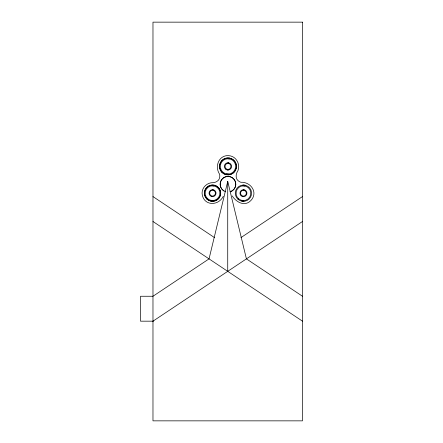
<?xml version="1.0" encoding="UTF-8"?>
<svg xmlns="http://www.w3.org/2000/svg" width="443" height="443" viewBox="0 0 443 443"><rect width="100%" height="100%" fill="white"/><g stroke="black" fill="none" stroke-linecap="round" stroke-linejoin="round"><path stroke-width="0.66" d="M302.486 296.256L246.419 258.878L227.73 181.375L209.041 258.878L152.973 296.256L140.514 296.256L140.514 321.175L153.311 321.175M223.266 196.354C218.089 206.643 202.844 205.796 202.069 193.165C202.008 187.289 207.374 182.35 213.199 182.677C214.517 182.566 215.802 182.128 216.915 181.409C219.495 180.041 220.221 176.884 219.59 174.215C213.93 165.787 219.75 153.3 230.775 155.98C237.559 157.736 240.981 166.529 237.011 172.366C236.451 173.551 236.163 174.858 236.18 176.164C235.953 179.077 238.207 181.425 240.837 182.272C250.683 181.685 258.507 192.489 250.843 200.568C244.519 207.047 236.208 202.047 232.187 195.944M240.953 237.603L302.486 196.581M152.973 321.175L302.486 221.5M227.519 158.749L229.518 158.893M227.763 162.775L228.71 162.841M227.259 169.962L228.206 170.029M226.451 173.911L228.45 174.055M242.947 185.063L245.068 185.213M242.991 185.839L244.913 185.977M212.092 185.8L214.013 185.938M243.224 189.715L244.137 189.776M212.324 189.676L213.238 189.737M242.736 196.626L243.65 196.692M211.837 196.587L212.751 196.653M241.961 200.43L243.883 200.563M241.806 201.194L243.932 201.344M211.062 200.391L212.983 200.524M152.973 196.581L214.506 237.603M152.973 221.5L302.486 321.175M227.73 181.375L227.73 271.337M224.069 191.022A7.824 7.824 0 0 1 222.452 178.712A7.824 7.824 0 0 1 234.762 180.334A7.824 7.824 0 0 1 230.011 191.802M225.747 191.753A7.83 7.83 0 0 1 221.539 179.769A7.83 7.83 0 0 1 234.242 179.553A7.83 7.83 0 0 1 230.443 191.675M302.486 22.15L152.973 22.15L152.973 420.85L302.486 420.85L302.486 22.15M229.679 158.101L227.469 157.946A8.472 8.472 0 0 0 226.29 174.703L228.494 174.858A8.472 8.472 0 0 0 229.679 158.101M228.588 163.439L227.802 163.384A3.029 3.029 0 0 0 227.381 169.364L228.167 169.425A3.029 3.029 0 0 0 228.588 163.439M214.168 185.174L212.042 185.024A8.157 8.157 0 0 0 210.907 201.155L213.033 201.305A8.157 8.157 0 0 0 214.168 185.174M244.021 190.346L243.262 190.296A2.913 2.913 0 0 0 242.853 196.055L243.611 196.111A2.913 2.913 0 0 0 244.021 190.346M213.122 190.307L212.363 190.257A2.913 2.913 0 0 0 211.953 196.016L212.712 196.072A2.913 2.913 0 0 0 213.122 190.307M238.029 199.306A8.157 8.157 0 0 0 251.43 194.831A8.157 8.157 0 0 0 240.854 185.467A8.157 8.157 0 0 0 238.029 199.306M206.781 198.918A8.14 8.14 0 0 0 220.398 195.269A8.14 8.14 0 0 0 210.431 185.301A8.14 8.14 0 0 0 206.781 198.918M222.004 172.382A8.456 8.456 0 0 0 236.152 168.589A8.456 8.456 0 0 0 225.792 158.234A8.456 8.456 0 0 0 222.004 172.382M238.544 198.724A7.376 7.376 0 0 0 250.666 194.676A7.376 7.376 0 0 0 241.103 186.204A7.376 7.376 0 0 0 238.544 198.724M241.119 195.817A3.494 3.494 0 0 0 246.862 193.901A3.494 3.494 0 0 0 242.332 189.886A3.494 3.494 0 0 0 241.119 195.817M207.645 198.685A7.376 7.376 0 0 0 219.767 194.638A7.376 7.376 0 0 0 210.203 186.165A7.376 7.376 0 0 0 207.645 198.685M210.22 195.778A3.494 3.494 0 0 0 215.962 193.862A3.494 3.494 0 0 0 211.433 189.848A3.494 3.494 0 0 0 210.22 195.778M222.901 172.139A7.664 7.664 0 0 0 235.493 167.936A7.664 7.664 0 0 0 225.553 159.131A7.664 7.664 0 0 0 222.901 172.139M225.576 169.121A3.633 3.633 0 0 0 231.539 167.127A3.633 3.633 0 0 0 226.833 162.958A3.633 3.633 0 0 0 225.576 169.121"/></g></svg>
